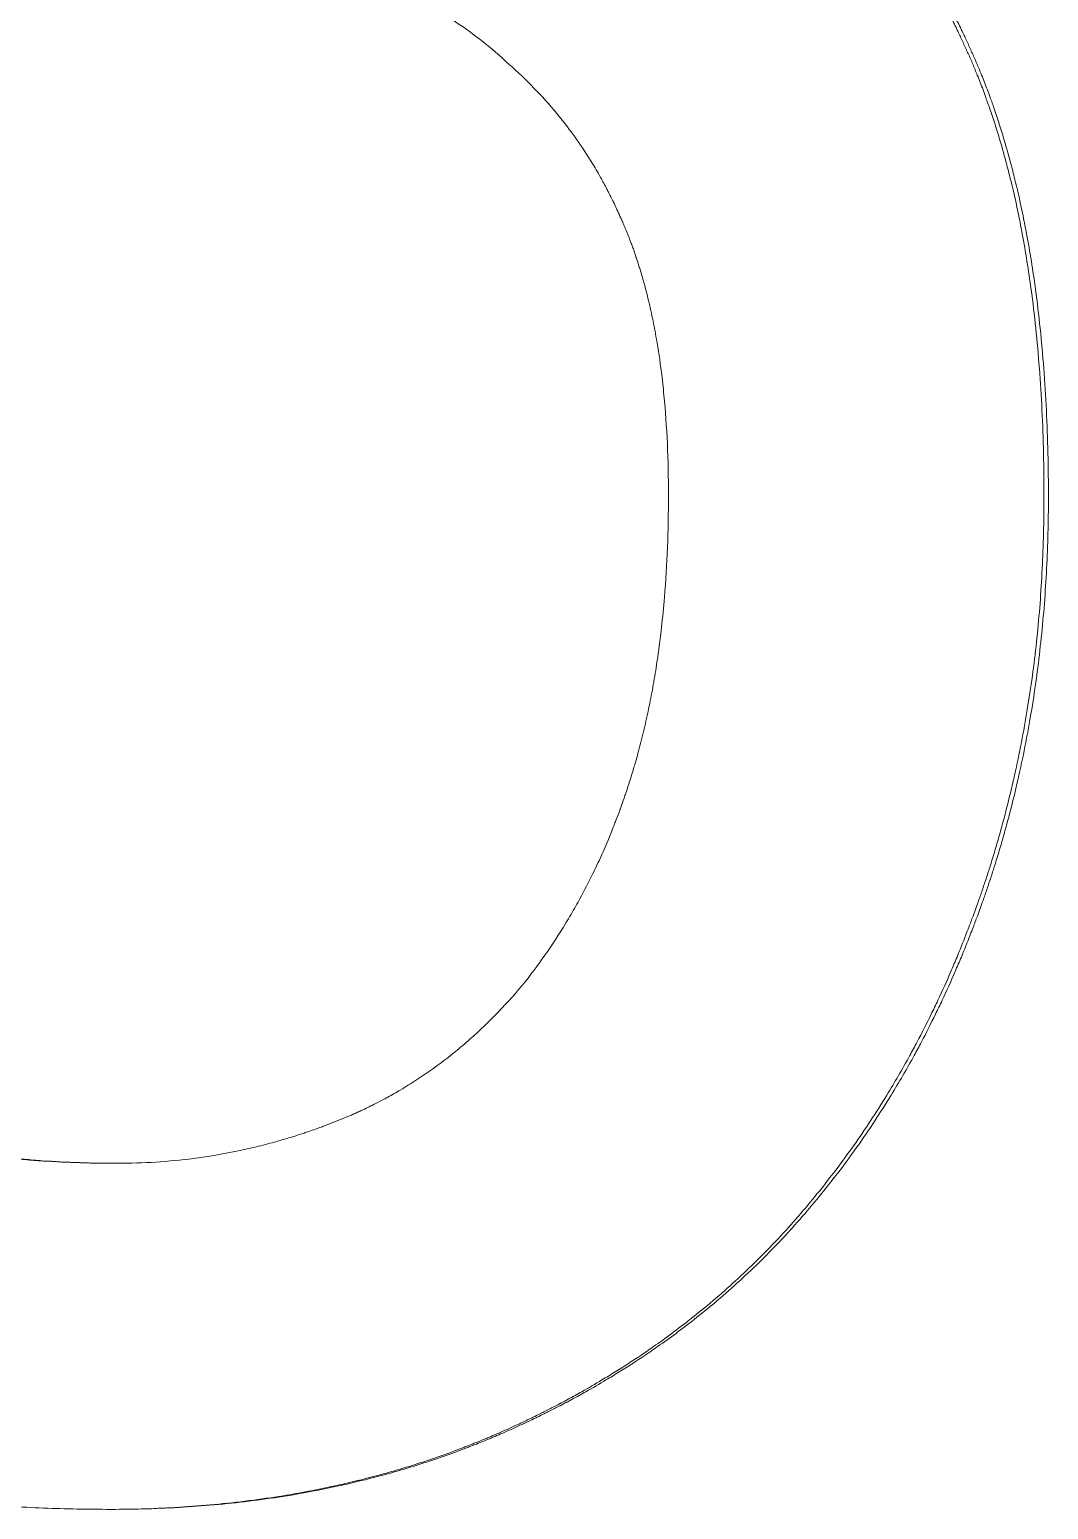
# Model space of a CAD drawing. Header units: millimetres. Extents: x 0 to 8410, y 0 to 5940.
# Drawn here: x 483.557 to 484.41, y 4859.147 to 4860.386 of the extents above; entities that cross this region are included whole.
import ezdxf

# ---------------------------------------------------------------- set-up
doc = ezdxf.new("R2010")
doc.units = ezdxf.units.MM
doc.header["$LTSCALE"] = 10
doc.layers.add('가시적인 것(ISO)', color=3, linetype='Continuous', lineweight=5, true_color=0x00ff00)

msp = doc.modelspace()

# ---------------------------------------------------------------- linework, layer by layer
at = {"layer": '가시적인 것(ISO)'}
msp.add_line((483.6272, 4859.4369), (483.6303, 4859.4369), dxfattribs=at)
for points, knots in [([(484.1658, 4860.5977), (484.1787, 4860.5874), (484.191, 4860.5766), (484.2029, 4860.5653), (484.2118, 4860.5569), (484.2204, 4860.5482), (484.2287, 4860.5392), (484.2315, 4860.5362), (484.2342, 4860.5332), (484.2369, 4860.5302), (484.2424, 4860.5241), (484.2477, 4860.5179), (484.2529, 4860.5116), (484.2555, 4860.5085), (484.258, 4860.5053), (484.2606, 4860.5021), (484.2656, 4860.4957), (484.2706, 4860.4891), (484.2754, 4860.4825), (484.2778, 4860.4792), (484.2802, 4860.4758), (484.2825, 4860.4725), (484.2872, 4860.4657), (484.2918, 4860.4588), (484.2962, 4860.4519), (484.2984, 4860.4484), (484.3006, 4860.4448), (484.3028, 4860.4413), (484.306, 4860.436), (484.3092, 4860.4306), (484.3123, 4860.4252), (484.3133, 4860.4233), (484.3144, 4860.4215), (484.3154, 4860.4197), (484.3174, 4860.416), (484.3194, 4860.4123), (484.3214, 4860.4086), (484.3224, 4860.4068), (484.3234, 4860.4049), (484.3243, 4860.403), (484.3258, 4860.4002), (484.3272, 4860.3974), (484.3287, 4860.3946), (484.3291, 4860.3936), (484.3296, 4860.3927), (484.3301, 4860.3917), (484.331, 4860.3898), (484.3319, 4860.3879), (484.3329, 4860.386), (484.3333, 4860.3851), (484.3338, 4860.3841), (484.3343, 4860.3831), (484.3349, 4860.3817), (484.3356, 4860.3803), (484.3363, 4860.3788), (484.337, 4860.3774), (484.3377, 4860.3759), (484.3383, 4860.3744), (484.339, 4860.373), (484.3397, 4860.3715), (484.3403, 4860.3701), (484.341, 4860.3686), (484.3417, 4860.3671), (484.3423, 4860.3657), (484.343, 4860.3642), (484.3436, 4860.3627), (484.3443, 4860.3612), (484.3449, 4860.3598), (484.3456, 4860.3583), (484.3462, 4860.3568), (484.3468, 4860.3553), (484.3475, 4860.3538), (484.3481, 4860.3523), (484.3487, 4860.3507), (484.3493, 4860.3492), (484.3499, 4860.3477), (484.3508, 4860.3457), (484.3516, 4860.3436), (484.3524, 4860.3416), (484.3528, 4860.3406), (484.3532, 4860.3395), (484.3536, 4860.3385), (484.3544, 4860.3364), (484.3551, 4860.3343), (484.3559, 4860.3322), (484.3563, 4860.3312), (484.3567, 4860.3301), (484.3571, 4860.3291), (484.3582, 4860.3259), (484.3593, 4860.3228), (484.3605, 4860.3195), (484.3612, 4860.3174), (484.3619, 4860.3152), (484.3626, 4860.3131), (484.3641, 4860.3087), (484.3655, 4860.3044), (484.3669, 4860.2999), (484.3675, 4860.2977), (484.3682, 4860.2955), (484.3689, 4860.2932), (484.3709, 4860.2865), (484.3728, 4860.2797), (484.3746, 4860.2727), (484.3759, 4860.2681), (484.377, 4860.2634), (484.3782, 4860.2587), (484.3805, 4860.2493), (484.3827, 4860.2396), (484.3847, 4860.2298), (484.3857, 4860.2248), (484.3867, 4860.2199), (484.3876, 4860.2148), (484.3904, 4860.1998), (484.3929, 4860.1843), (484.395, 4860.1683), (484.3965, 4860.1577), (484.3978, 4860.1468), (484.3989, 4860.1358), (484.4012, 4860.1137), (484.403, 4860.0909), (484.4041, 4860.0673), (484.4053, 4860.0436), (484.4058, 4860.0192), (484.4058, 4859.994)], [0, 0, 0, 0, 0.166667, 0.166667, 0.166667, 0.291667, 0.291667, 0.291667, 0.333333, 0.333333, 0.333333, 0.416667, 0.416667, 0.416667, 0.458333, 0.458333, 0.458333, 0.541667, 0.541667, 0.541667, 0.583333, 0.583333, 0.583333, 0.666667, 0.666667, 0.666667, 0.708333, 0.708333, 0.708333, 0.770833, 0.770833, 0.770833, 0.791667, 0.791667, 0.791667, 0.833333, 0.833333, 0.833333, 0.854167, 0.854167, 0.854167, 0.885417, 0.885417, 0.885417, 0.895833, 0.895833, 0.895833, 0.916667, 0.916667, 0.916667, 0.927083, 0.927083, 0.927083, 0.942708, 0.942708, 0.942708, 0.958333, 0.958333, 0.958333, 0.973958, 0.973958, 0.973958, 0.989583, 0.989583, 0.989583, 1.005208, 1.005208, 1.005208, 1.020833, 1.020833, 1.020833, 1.036458, 1.036458, 1.036458, 1.052083, 1.052083, 1.052083, 1.072917, 1.072917, 1.072917, 1.083333, 1.083333, 1.083333, 1.104167, 1.104167, 1.104167, 1.114583, 1.114583, 1.114583, 1.145833, 1.145833, 1.145833, 1.166667, 1.166667, 1.166667, 1.208333, 1.208333, 1.208333, 1.229167, 1.229167, 1.229167, 1.291667, 1.291667, 1.291667, 1.333333, 1.333333, 1.333333, 1.416667, 1.416667, 1.416667, 1.458333, 1.458333, 1.458333, 1.583333, 1.583333, 1.583333, 1.666667, 1.666667, 1.666667, 1.833333, 1.833333, 1.833333, 2, 2, 2, 2]), ([(484.1693, 4860.5977), (484.1822, 4860.5874), (484.1945, 4860.5766), (484.2064, 4860.5653), (484.2153, 4860.5569), (484.2239, 4860.5482), (484.2323, 4860.5392), (484.235, 4860.5362), (484.2378, 4860.5332), (484.2405, 4860.5302), (484.2459, 4860.5241), (484.2512, 4860.5179), (484.2564, 4860.5116), (484.259, 4860.5085), (484.2616, 4860.5053), (484.2641, 4860.5021), (484.2692, 4860.4957), (484.2741, 4860.4891), (484.2789, 4860.4825), (484.2814, 4860.4792), (484.2837, 4860.4758), (484.2861, 4860.4725), (484.2908, 4860.4657), (484.2953, 4860.4588), (484.2998, 4860.4519), (484.302, 4860.4484), (484.3042, 4860.4448), (484.3064, 4860.4413), (484.3096, 4860.436), (484.3128, 4860.4306), (484.3159, 4860.4252), (484.3169, 4860.4233), (484.318, 4860.4215), (484.319, 4860.4197), (484.321, 4860.416), (484.323, 4860.4123), (484.325, 4860.4086), (484.326, 4860.4068), (484.327, 4860.4049), (484.3279, 4860.403), (484.3294, 4860.4002), (484.3308, 4860.3974), (484.3323, 4860.3946), (484.3327, 4860.3936), (484.3332, 4860.3927), (484.3337, 4860.3917), (484.3346, 4860.3898), (484.3356, 4860.3879), (484.3365, 4860.386), (484.337, 4860.3851), (484.3374, 4860.3841), (484.3379, 4860.3831), (484.3386, 4860.3817), (484.3392, 4860.3803), (484.3399, 4860.3788), (484.3406, 4860.3774), (484.3413, 4860.3759), (484.342, 4860.3744), (484.3426, 4860.373), (484.3433, 4860.3715), (484.344, 4860.3701), (484.3446, 4860.3686), (484.3453, 4860.3671), (484.3459, 4860.3657), (484.3466, 4860.3642), (484.3472, 4860.3627), (484.3479, 4860.3612), (484.3485, 4860.3598), (484.3492, 4860.3583), (484.3498, 4860.3568), (484.3504, 4860.3553), (484.3511, 4860.3538), (484.3517, 4860.3523), (484.3523, 4860.3507), (484.3529, 4860.3492), (484.3536, 4860.3477), (484.3544, 4860.3457), (484.3552, 4860.3436), (484.356, 4860.3416), (484.3564, 4860.3406), (484.3568, 4860.3395), (484.3572, 4860.3385), (484.358, 4860.3364), (484.3588, 4860.3343), (484.3595, 4860.3322), (484.3599, 4860.3312), (484.3603, 4860.3301), (484.3607, 4860.3291), (484.3619, 4860.3259), (484.363, 4860.3228), (484.3641, 4860.3195), (484.3648, 4860.3174), (484.3656, 4860.3152), (484.3663, 4860.3131), (484.3677, 4860.3087), (484.3691, 4860.3044), (484.3705, 4860.2999), (484.3712, 4860.2977), (484.3719, 4860.2955), (484.3725, 4860.2932), (484.3745, 4860.2865), (484.3764, 4860.2797), (484.3783, 4860.2727), (484.3795, 4860.2681), (484.3807, 4860.2634), (484.3818, 4860.2587), (484.3841, 4860.2493), (484.3863, 4860.2396), (484.3883, 4860.2298), (484.3893, 4860.2248), (484.3903, 4860.2199), (484.3912, 4860.2148), (484.3941, 4860.1998), (484.3965, 4860.1843), (484.3987, 4860.1683), (484.4001, 4860.1577), (484.4014, 4860.1468), (484.4026, 4860.1358), (484.4049, 4860.1137), (484.4066, 4860.0909), (484.4078, 4860.0673), (484.4089, 4860.0436), (484.4095, 4860.0192), (484.4095, 4859.994)], [0, 0, 0, 0, 0.166667, 0.166667, 0.166667, 0.291667, 0.291667, 0.291667, 0.333333, 0.333333, 0.333333, 0.416667, 0.416667, 0.416667, 0.458333, 0.458333, 0.458333, 0.541667, 0.541667, 0.541667, 0.583333, 0.583333, 0.583333, 0.666667, 0.666667, 0.666667, 0.708333, 0.708333, 0.708333, 0.770833, 0.770833, 0.770833, 0.791667, 0.791667, 0.791667, 0.833333, 0.833333, 0.833333, 0.854167, 0.854167, 0.854167, 0.885417, 0.885417, 0.885417, 0.895833, 0.895833, 0.895833, 0.916667, 0.916667, 0.916667, 0.927083, 0.927083, 0.927083, 0.942708, 0.942708, 0.942708, 0.958333, 0.958333, 0.958333, 0.973958, 0.973958, 0.973958, 0.989583, 0.989583, 0.989583, 1.005208, 1.005208, 1.005208, 1.020833, 1.020833, 1.020833, 1.036458, 1.036458, 1.036458, 1.052083, 1.052083, 1.052083, 1.072917, 1.072917, 1.072917, 1.083333, 1.083333, 1.083333, 1.104167, 1.104167, 1.104167, 1.114583, 1.114583, 1.114583, 1.145833, 1.145833, 1.145833, 1.166667, 1.166667, 1.166667, 1.208333, 1.208333, 1.208333, 1.229167, 1.229167, 1.229167, 1.291667, 1.291667, 1.291667, 1.333333, 1.333333, 1.333333, 1.416667, 1.416667, 1.416667, 1.458333, 1.458333, 1.458333, 1.583333, 1.583333, 1.583333, 1.666667, 1.666667, 1.666667, 1.833333, 1.833333, 1.833333, 2, 2, 2, 2]), ([(483.958, 4860.3566), (483.9506, 4860.3636), (483.9429, 4860.3703), (483.9349, 4860.3766), (483.9268, 4860.3829), (483.9185, 4860.3888), (483.9099, 4860.3945), (483.9056, 4860.3973), (483.9012, 4860.4), (483.8967, 4860.4026), (483.89, 4860.4066), (483.8831, 4860.4104), (483.8761, 4860.414), (483.8737, 4860.4152), (483.8714, 4860.4163), (483.869, 4860.4175), (483.8642, 4860.4198), (483.8593, 4860.422), (483.8544, 4860.4242), (483.852, 4860.4252), (483.8495, 4860.4263), (483.847, 4860.4273), (483.8432, 4860.4289), (483.8394, 4860.4303), (483.8356, 4860.4318), (483.8343, 4860.4323), (483.833, 4860.4327), (483.8317, 4860.4332), (483.8292, 4860.4342), (483.8266, 4860.4351), (483.824, 4860.436), (483.8226, 4860.4364), (483.8213, 4860.4369), (483.82, 4860.4373), (483.818, 4860.438), (483.8161, 4860.4386), (483.8141, 4860.4393), (483.8134, 4860.4395), (483.8127, 4860.4397), (483.8121, 4860.4399), (483.8107, 4860.4403), (483.8094, 4860.4407), (483.808, 4860.4411), (483.8074, 4860.4413), (483.8067, 4860.4415), (483.806, 4860.4417), (483.8047, 4860.4421), (483.8033, 4860.4425), (483.8019, 4860.4429), (483.8013, 4860.4431), (483.8006, 4860.4433), (483.7999, 4860.4435), (483.7989, 4860.4438), (483.7978, 4860.4441), (483.7968, 4860.4444), (483.7958, 4860.4447), (483.7948, 4860.4449), (483.7937, 4860.4452), (483.7927, 4860.4455), (483.7916, 4860.4458), (483.7906, 4860.446), (483.7896, 4860.4463), (483.7885, 4860.4466), (483.7875, 4860.4469), (483.7861, 4860.4472), (483.7847, 4860.4476), (483.7833, 4860.4479), (483.7826, 4860.4481), (483.7819, 4860.4483), (483.7812, 4860.4484), (483.7798, 4860.4488), (483.7784, 4860.4491), (483.777, 4860.4495), (483.7763, 4860.4496), (483.7756, 4860.4498), (483.7749, 4860.45), (483.7735, 4860.4503), (483.7721, 4860.4506), (483.7707, 4860.451), (483.7699, 4860.4511), (483.7692, 4860.4513), (483.7685, 4860.4515), (483.7664, 4860.452), (483.7643, 4860.4524), (483.7621, 4860.4529), (483.7607, 4860.4532), (483.7593, 4860.4535), (483.7578, 4860.4538), (483.755, 4860.4544), (483.7521, 4860.455), (483.7492, 4860.4556), (483.7477, 4860.4559), (483.7463, 4860.4562), (483.7448, 4860.4565), (483.7405, 4860.4573), (483.7361, 4860.4581), (483.7317, 4860.4589), (483.7287, 4860.4594), (483.7258, 4860.4599), (483.7228, 4860.4604), (483.7169, 4860.4614), (483.7109, 4860.4623), (483.7048, 4860.4632), (483.7018, 4860.4636), (483.6988, 4860.464), (483.6957, 4860.4644), (483.6866, 4860.4656), (483.6774, 4860.4666), (483.668, 4860.4675), (483.6618, 4860.4682), (483.6555, 4860.4687), (483.6491, 4860.4692), (483.6365, 4860.4702), (483.6236, 4860.4709), (483.6105, 4860.4714), (483.5974, 4860.4719), (483.5841, 4860.4721), (483.5706, 4860.4721)], [0, 0, 0, 0, 0.166667, 0.166667, 0.166667, 0.333333, 0.333333, 0.333333, 0.416667, 0.416667, 0.416667, 0.541667, 0.541667, 0.541667, 0.583333, 0.583333, 0.583333, 0.666667, 0.666667, 0.666667, 0.708333, 0.708333, 0.708333, 0.770833, 0.770833, 0.770833, 0.791667, 0.791667, 0.791667, 0.833333, 0.833333, 0.833333, 0.854167, 0.854167, 0.854167, 0.885417, 0.885417, 0.885417, 0.895833, 0.895833, 0.895833, 0.916667, 0.916667, 0.916667, 0.927083, 0.927083, 0.927083, 0.947917, 0.947917, 0.947917, 0.958333, 0.958333, 0.958333, 0.973958, 0.973958, 0.973958, 0.989583, 0.989583, 0.989583, 1.005208, 1.005208, 1.005208, 1.020833, 1.020833, 1.020833, 1.041667, 1.041667, 1.041667, 1.052083, 1.052083, 1.052083, 1.072917, 1.072917, 1.072917, 1.083333, 1.083333, 1.083333, 1.104167, 1.104167, 1.104167, 1.114583, 1.114583, 1.114583, 1.145833, 1.145833, 1.145833, 1.166667, 1.166667, 1.166667, 1.208333, 1.208333, 1.208333, 1.229167, 1.229167, 1.229167, 1.291667, 1.291667, 1.291667, 1.333333, 1.333333, 1.333333, 1.416667, 1.416667, 1.416667, 1.458333, 1.458333, 1.458333, 1.583333, 1.583333, 1.583333, 1.666667, 1.666667, 1.666667, 1.833333, 1.833333, 1.833333, 2, 2, 2, 2]), ([(484.0914, 4859.996), (484.0914, 4860.0109), (484.0911, 4860.0253), (484.0905, 4860.0392), (484.0898, 4860.0532), (484.0889, 4860.0667), (484.0876, 4860.0798), (484.087, 4860.0863), (484.0863, 4860.0927), (484.0855, 4860.099), (484.0843, 4860.1085), (484.0829, 4860.1177), (484.0814, 4860.1266), (484.0808, 4860.1296), (484.0803, 4860.1325), (484.0798, 4860.1355), (484.0786, 4860.1413), (484.0775, 4860.1471), (484.0762, 4860.1527), (484.0756, 4860.1555), (484.0749, 4860.1583), (484.0742, 4860.161), (484.0732, 4860.1652), (484.0722, 4860.1693), (484.0711, 4860.1733), (484.0707, 4860.1746), (484.0703, 4860.1759), (484.0699, 4860.1773), (484.0692, 4860.1799), (484.0684, 4860.1825), (484.0676, 4860.1851), (484.0672, 4860.1864), (484.0668, 4860.1877), (484.0664, 4860.189), (484.0658, 4860.1909), (484.0652, 4860.1928), (484.0646, 4860.1947), (484.0643, 4860.1953), (484.0641, 4860.1959), (484.0639, 4860.1966), (484.0635, 4860.1978), (484.0631, 4860.1991), (484.0626, 4860.2003), (484.0624, 4860.2009), (484.0622, 4860.2015), (484.062, 4860.2022), (484.0615, 4860.2034), (484.0611, 4860.2046), (484.0606, 4860.2058), (484.0604, 4860.2064), (484.0602, 4860.207), (484.06, 4860.2076), (484.0596, 4860.2086), (484.0593, 4860.2095), (484.0589, 4860.2104), (484.0586, 4860.2113), (484.0582, 4860.2122), (484.0579, 4860.213), (484.0575, 4860.2139), (484.0572, 4860.2148), (484.0568, 4860.2157), (484.0564, 4860.2166), (484.0561, 4860.2175), (484.0557, 4860.2184), (484.0554, 4860.2192), (484.055, 4860.2201), (484.0546, 4860.221), (484.0543, 4860.2219), (484.0539, 4860.2227), (484.0535, 4860.2236), (484.053, 4860.2248), (484.0525, 4860.2259), (484.052, 4860.2271), (484.0517, 4860.2277), (484.0515, 4860.2282), (484.0512, 4860.2288), (484.0507, 4860.23), (484.0502, 4860.2311), (484.0497, 4860.2322), (484.0494, 4860.2328), (484.0492, 4860.2334), (484.0489, 4860.2339), (484.0481, 4860.2357), (484.0473, 4860.2373), (484.0465, 4860.239), (484.046, 4860.2402), (484.0454, 4860.2413), (484.0449, 4860.2424), (484.0438, 4860.2446), (484.0427, 4860.2468), (484.0416, 4860.249), (484.041, 4860.2501), (484.0404, 4860.2512), (484.0399, 4860.2523), (484.0381, 4860.2556), (484.0364, 4860.2588), (484.0346, 4860.262), (484.0334, 4860.2642), (484.0322, 4860.2663), (484.0309, 4860.2684), (484.0285, 4860.2726), (484.0259, 4860.2767), (484.0233, 4860.2808), (484.022, 4860.2828), (484.0207, 4860.2849), (484.0193, 4860.2869), (484.0153, 4860.2929), (484.0111, 4860.2987), (484.0068, 4860.3044), (484.0039, 4860.3082), (484.0009, 4860.312), (483.9979, 4860.3157), (483.9918, 4860.323), (483.9855, 4860.3301), (483.9788, 4860.3369), (483.9722, 4860.3438), (483.9653, 4860.3503), (483.958, 4860.3566)], [0, 0, 0, 0, 0.166667, 0.166667, 0.166667, 0.333333, 0.333333, 0.333333, 0.416667, 0.416667, 0.416667, 0.541667, 0.541667, 0.541667, 0.583333, 0.583333, 0.583333, 0.666667, 0.666667, 0.666667, 0.708333, 0.708333, 0.708333, 0.770833, 0.770833, 0.770833, 0.791667, 0.791667, 0.791667, 0.833333, 0.833333, 0.833333, 0.854167, 0.854167, 0.854167, 0.885417, 0.885417, 0.885417, 0.895833, 0.895833, 0.895833, 0.916667, 0.916667, 0.916667, 0.927083, 0.927083, 0.927083, 0.947917, 0.947917, 0.947917, 0.958333, 0.958333, 0.958333, 0.973958, 0.973958, 0.973958, 0.989583, 0.989583, 0.989583, 1.005208, 1.005208, 1.005208, 1.020833, 1.020833, 1.020833, 1.036458, 1.036458, 1.036458, 1.052083, 1.052083, 1.052083, 1.072917, 1.072917, 1.072917, 1.083333, 1.083333, 1.083333, 1.104167, 1.104167, 1.104167, 1.114583, 1.114583, 1.114583, 1.145833, 1.145833, 1.145833, 1.166667, 1.166667, 1.166667, 1.208333, 1.208333, 1.208333, 1.229167, 1.229167, 1.229167, 1.291667, 1.291667, 1.291667, 1.333333, 1.333333, 1.333333, 1.416667, 1.416667, 1.416667, 1.458333, 1.458333, 1.458333, 1.583333, 1.583333, 1.583333, 1.666667, 1.666667, 1.666667, 1.833333, 1.833333, 1.833333, 2, 2, 2, 2]), ([(483.9714, 4859.5888), (483.978, 4859.5971), (483.9843, 4859.6057), (483.9903, 4859.6145), (483.9964, 4859.6232), (484.0021, 4859.6323), (484.0076, 4859.6415), (484.0104, 4859.6461), (484.0131, 4859.6508), (484.0157, 4859.6555), (484.0196, 4859.6626), (484.0234, 4859.6698), (484.027, 4859.6771), (484.0282, 4859.6796), (484.0294, 4859.6821), (484.0306, 4859.6845), (484.033, 4859.6895), (484.0353, 4859.6945), (484.0375, 4859.6996), (484.0386, 4859.7021), (484.0397, 4859.7046), (484.0408, 4859.7072), (484.0424, 4859.711), (484.044, 4859.7149), (484.0455, 4859.7188), (484.046, 4859.7201), (484.0465, 4859.7214), (484.047, 4859.7227), (484.048, 4859.7253), (484.049, 4859.728), (484.05, 4859.7306), (484.0505, 4859.7319), (484.051, 4859.7333), (484.0515, 4859.7346), (484.0524, 4859.7373), (484.0534, 4859.7399), (484.0543, 4859.7426), (484.0548, 4859.744), (484.0552, 4859.7453), (484.0557, 4859.7467), (484.0564, 4859.7487), (484.0571, 4859.7507), (484.0577, 4859.7528), (484.0579, 4859.7534), (484.0582, 4859.7541), (484.0584, 4859.7548), (484.0587, 4859.7558), (484.059, 4859.7569), (484.0594, 4859.7579), (484.0597, 4859.7589), (484.06, 4859.7599), (484.0603, 4859.761), (484.0606, 4859.762), (484.061, 4859.763), (484.0613, 4859.7641), (484.0616, 4859.7651), (484.0619, 4859.7661), (484.0622, 4859.7672), (484.0626, 4859.7686), (484.063, 4859.77), (484.0635, 4859.7714), (484.0637, 4859.7721), (484.0639, 4859.7728), (484.0641, 4859.7735), (484.0647, 4859.7756), (484.0652, 4859.7777), (484.0658, 4859.7798), (484.0662, 4859.7812), (484.0666, 4859.7827), (484.067, 4859.7841), (484.0677, 4859.7869), (484.0685, 4859.7898), (484.0692, 4859.7927), (484.0696, 4859.7942), (484.0699, 4859.7956), (484.0703, 4859.7971), (484.071, 4859.8), (484.0717, 4859.8029), (484.0723, 4859.8059), (484.0727, 4859.8074), (484.073, 4859.8089), (484.0733, 4859.8103), (484.0743, 4859.8148), (484.0752, 4859.8193), (484.0761, 4859.8239), (484.0767, 4859.8269), (484.0773, 4859.83), (484.0779, 4859.833), (484.079, 4859.8392), (484.0801, 4859.8454), (484.0811, 4859.8517), (484.0815, 4859.8549), (484.082, 4859.8581), (484.0825, 4859.8613), (484.0848, 4859.8772), (484.0866, 4859.8937), (484.088, 4859.9107), (484.0903, 4859.9379), (484.0914, 4859.9663), (484.0914, 4859.996)], [0, 0, 0, 0, 0.166667, 0.166667, 0.166667, 0.333333, 0.333333, 0.333333, 0.416667, 0.416667, 0.416667, 0.541667, 0.541667, 0.541667, 0.583333, 0.583333, 0.583333, 0.666667, 0.666667, 0.666667, 0.708333, 0.708333, 0.708333, 0.770833, 0.770833, 0.770833, 0.791667, 0.791667, 0.791667, 0.833333, 0.833333, 0.833333, 0.854167, 0.854167, 0.854167, 0.895833, 0.895833, 0.895833, 0.916667, 0.916667, 0.916667, 0.947917, 0.947917, 0.947917, 0.958333, 0.958333, 0.958333, 0.973958, 0.973958, 0.973958, 0.989583, 0.989583, 0.989583, 1.005208, 1.005208, 1.005208, 1.020833, 1.020833, 1.020833, 1.041667, 1.041667, 1.041667, 1.052083, 1.052083, 1.052083, 1.083333, 1.083333, 1.083333, 1.104167, 1.104167, 1.104167, 1.145833, 1.145833, 1.145833, 1.166667, 1.166667, 1.166667, 1.208333, 1.208333, 1.208333, 1.229167, 1.229167, 1.229167, 1.291667, 1.291667, 1.291667, 1.333333, 1.333333, 1.333333, 1.416667, 1.416667, 1.416667, 1.458333, 1.458333, 1.458333, 1.666667, 1.666667, 1.666667, 2, 2, 2, 2]), ([(484.4058, 4859.994), (484.4058, 4859.974), (484.4053, 4859.9542), (484.4043, 4859.9346), (484.4033, 4859.9151), (484.4019, 4859.8958), (484.3999, 4859.8767), (484.3989, 4859.8672), (484.3978, 4859.8577), (484.3965, 4859.8483), (484.3946, 4859.8342), (484.3925, 4859.8202), (484.3901, 4859.8064), (484.3893, 4859.8018), (484.3884, 4859.7972), (484.3876, 4859.7926), (484.3858, 4859.7834), (484.384, 4859.7743), (484.382, 4859.7653), (484.381, 4859.7608), (484.3799, 4859.7563), (484.3789, 4859.7518), (484.3773, 4859.745), (484.3756, 4859.7383), (484.3739, 4859.7317), (484.3733, 4859.7294), (484.3728, 4859.7272), (484.3722, 4859.725), (484.371, 4859.7206), (484.3698, 4859.7162), (484.3685, 4859.7118), (484.3679, 4859.7096), (484.3673, 4859.7074), (484.3666, 4859.7052), (484.3654, 4859.7008), (484.3641, 4859.6964), (484.3627, 4859.6921), (484.3621, 4859.6899), (484.3614, 4859.6877), (484.3607, 4859.6856), (484.3597, 4859.6823), (484.3586, 4859.6791), (484.3576, 4859.6758), (484.3572, 4859.6747), (484.3569, 4859.6737), (484.3565, 4859.6726), (484.356, 4859.671), (484.3554, 4859.6694), (484.3549, 4859.6678), (484.3543, 4859.6661), (484.3538, 4859.6645), (484.3532, 4859.6629), (484.3527, 4859.6613), (484.3521, 4859.6597), (484.3515, 4859.6581), (484.351, 4859.6565), (484.3504, 4859.6549), (484.3499, 4859.6533), (484.3491, 4859.6512), (484.3483, 4859.6491), (484.3476, 4859.647), (484.3472, 4859.6459), (484.3468, 4859.6448), (484.3464, 4859.6438), (484.3452, 4859.6406), (484.344, 4859.6375), (484.3428, 4859.6343), (484.342, 4859.6322), (484.3412, 4859.6302), (484.3404, 4859.6281), (484.338, 4859.6218), (484.3355, 4859.6157), (484.333, 4859.6095), (484.3313, 4859.6054), (484.3295, 4859.6014), (484.3278, 4859.5973), (484.3243, 4859.5892), (484.3207, 4859.5812), (484.317, 4859.5733), (484.3151, 4859.5694), (484.3132, 4859.5655), (484.3113, 4859.5616), (484.3075, 4859.5538), (484.3036, 4859.5461), (484.2996, 4859.5384), (484.2976, 4859.5346), (484.2955, 4859.5308), (484.2935, 4859.5271), (484.2873, 4859.5158), (484.2809, 4859.5047), (484.2742, 4859.4939), (484.2698, 4859.4866), (484.2652, 4859.4795), (484.2606, 4859.4724), (484.2513, 4859.4583), (484.2416, 4859.4446), (484.2315, 4859.4312), (484.2214, 4859.4179), (484.2109, 4859.4049), (484.1999, 4859.3923)], [0, 0, 0, 0, 0.166667, 0.166667, 0.166667, 0.333333, 0.333333, 0.333333, 0.416667, 0.416667, 0.416667, 0.541667, 0.541667, 0.541667, 0.583333, 0.583333, 0.583333, 0.666667, 0.666667, 0.666667, 0.708333, 0.708333, 0.708333, 0.770833, 0.770833, 0.770833, 0.791667, 0.791667, 0.791667, 0.833333, 0.833333, 0.833333, 0.854167, 0.854167, 0.854167, 0.895833, 0.895833, 0.895833, 0.916667, 0.916667, 0.916667, 0.947917, 0.947917, 0.947917, 0.958333, 0.958333, 0.958333, 0.973958, 0.973958, 0.973958, 0.989583, 0.989583, 0.989583, 1.005208, 1.005208, 1.005208, 1.020833, 1.020833, 1.020833, 1.041667, 1.041667, 1.041667, 1.052083, 1.052083, 1.052083, 1.083333, 1.083333, 1.083333, 1.104167, 1.104167, 1.104167, 1.166667, 1.166667, 1.166667, 1.208333, 1.208333, 1.208333, 1.291667, 1.291667, 1.291667, 1.333333, 1.333333, 1.333333, 1.416667, 1.416667, 1.416667, 1.458333, 1.458333, 1.458333, 1.583333, 1.583333, 1.583333, 1.666667, 1.666667, 1.666667, 1.833333, 1.833333, 1.833333, 2, 2, 2, 2]), ([(484.4095, 4859.994), (484.4095, 4859.974), (484.409, 4859.9542), (484.408, 4859.9346), (484.407, 4859.9151), (484.4055, 4859.8958), (484.4035, 4859.8767), (484.4025, 4859.8672), (484.4014, 4859.8577), (484.4002, 4859.8483), (484.3983, 4859.8342), (484.3962, 4859.8202), (484.3937, 4859.8064), (484.3929, 4859.8018), (484.3921, 4859.7972), (484.3912, 4859.7926), (484.3895, 4859.7834), (484.3876, 4859.7743), (484.3856, 4859.7653), (484.3846, 4859.7608), (484.3836, 4859.7563), (484.3825, 4859.7518), (484.381, 4859.745), (484.3793, 4859.7383), (484.3776, 4859.7317), (484.377, 4859.7294), (484.3764, 4859.7272), (484.3758, 4859.725), (484.3746, 4859.7206), (484.3734, 4859.7162), (484.3722, 4859.7118), (484.3716, 4859.7096), (484.3709, 4859.7074), (484.3703, 4859.7052), (484.369, 4859.7008), (484.3677, 4859.6964), (484.3664, 4859.6921), (484.3657, 4859.6899), (484.365, 4859.6877), (484.3643, 4859.6856), (484.3633, 4859.6823), (484.3623, 4859.6791), (484.3612, 4859.6758), (484.3608, 4859.6747), (484.3605, 4859.6737), (484.3601, 4859.6726), (484.3596, 4859.671), (484.3591, 4859.6694), (484.3585, 4859.6678), (484.358, 4859.6661), (484.3574, 4859.6645), (484.3569, 4859.6629), (484.3563, 4859.6613), (484.3557, 4859.6597), (484.3552, 4859.6581), (484.3546, 4859.6565), (484.354, 4859.6549), (484.3535, 4859.6533), (484.3527, 4859.6512), (484.352, 4859.6491), (484.3512, 4859.647), (484.3508, 4859.6459), (484.3504, 4859.6448), (484.35, 4859.6438), (484.3488, 4859.6406), (484.3477, 4859.6375), (484.3465, 4859.6343), (484.3457, 4859.6322), (484.3449, 4859.6302), (484.344, 4859.6281), (484.3416, 4859.6218), (484.3391, 4859.6157), (484.3366, 4859.6095), (484.3349, 4859.6054), (484.3331, 4859.6014), (484.3314, 4859.5973), (484.3279, 4859.5892), (484.3243, 4859.5812), (484.3206, 4859.5733), (484.3187, 4859.5694), (484.3168, 4859.5655), (484.3149, 4859.5616), (484.3111, 4859.5538), (484.3072, 4859.5461), (484.3032, 4859.5384), (484.3012, 4859.5346), (484.2991, 4859.5308), (484.2971, 4859.5271), (484.2909, 4859.5158), (484.2844, 4859.5047), (484.2778, 4859.4939), (484.2733, 4859.4866), (484.2688, 4859.4795), (484.2642, 4859.4724), (484.2549, 4859.4583), (484.2452, 4859.4446), (484.2351, 4859.4312), (484.2249, 4859.4179), (484.2144, 4859.4049), (484.2034, 4859.3923)], [0, 0, 0, 0, 0.166667, 0.166667, 0.166667, 0.333333, 0.333333, 0.333333, 0.416667, 0.416667, 0.416667, 0.541667, 0.541667, 0.541667, 0.583333, 0.583333, 0.583333, 0.666667, 0.666667, 0.666667, 0.708333, 0.708333, 0.708333, 0.770833, 0.770833, 0.770833, 0.791667, 0.791667, 0.791667, 0.833333, 0.833333, 0.833333, 0.854167, 0.854167, 0.854167, 0.895833, 0.895833, 0.895833, 0.916667, 0.916667, 0.916667, 0.947917, 0.947917, 0.947917, 0.958333, 0.958333, 0.958333, 0.973958, 0.973958, 0.973958, 0.989583, 0.989583, 0.989583, 1.005208, 1.005208, 1.005208, 1.020833, 1.020833, 1.020833, 1.041667, 1.041667, 1.041667, 1.052083, 1.052083, 1.052083, 1.083333, 1.083333, 1.083333, 1.104167, 1.104167, 1.104167, 1.166667, 1.166667, 1.166667, 1.208333, 1.208333, 1.208333, 1.291667, 1.291667, 1.291667, 1.333333, 1.333333, 1.333333, 1.416667, 1.416667, 1.416667, 1.458333, 1.458333, 1.458333, 1.583333, 1.583333, 1.583333, 1.666667, 1.666667, 1.666667, 1.833333, 1.833333, 1.833333, 2, 2, 2, 2]), ([(483.6303, 4859.4369), (483.641, 4859.4369), (483.6517, 4859.4372), (483.6622, 4859.4379), (483.6728, 4859.4386), (483.6833, 4859.4396), (483.6938, 4859.4409), (483.699, 4859.4416), (483.7042, 4859.4423), (483.7094, 4859.4432), (483.7172, 4859.4445), (483.725, 4859.4459), (483.7327, 4859.4476), (483.7353, 4859.4481), (483.7379, 4859.4487), (483.7405, 4859.4493), (483.7456, 4859.4505), (483.7507, 4859.4517), (483.7559, 4859.4531), (483.7584, 4859.4537), (483.761, 4859.4544), (483.7635, 4859.4552), (483.7673, 4859.4562), (483.7712, 4859.4574), (483.775, 4859.4585), (483.7762, 4859.4589), (483.7775, 4859.4593), (483.7788, 4859.4597), (483.7813, 4859.4605), (483.7838, 4859.4613), (483.7864, 4859.4622), (483.7876, 4859.4626), (483.7889, 4859.463), (483.7902, 4859.4635), (483.7921, 4859.4641), (483.794, 4859.4648), (483.7958, 4859.4655), (483.7965, 4859.4657), (483.7971, 4859.4659), (483.7977, 4859.4661), (483.799, 4859.4666), (483.8003, 4859.467), (483.8015, 4859.4675), (483.8021, 4859.4677), (483.8028, 4859.468), (483.8034, 4859.4682), (483.8043, 4859.4686), (483.8053, 4859.4689), (483.8062, 4859.4693), (483.8072, 4859.4696), (483.8081, 4859.47), (483.809, 4859.4704), (483.81, 4859.4707), (483.8109, 4859.4711), (483.8119, 4859.4715), (483.8128, 4859.4718), (483.8137, 4859.4722), (483.8147, 4859.4726), (483.8156, 4859.4729), (483.8166, 4859.4733), (483.8175, 4859.4737), (483.8184, 4859.4741), (483.8194, 4859.4745), (483.8203, 4859.4749), (483.8212, 4859.4753), (483.8222, 4859.4756), (483.8231, 4859.476), (483.824, 4859.4764), (483.8249, 4859.4768), (483.8259, 4859.4772), (483.8271, 4859.4778), (483.8283, 4859.4783), (483.8296, 4859.4789), (483.8302, 4859.4791), (483.8308, 4859.4794), (483.8314, 4859.4797), (483.8326, 4859.4803), (483.8338, 4859.4808), (483.835, 4859.4814), (483.8356, 4859.4817), (483.8363, 4859.482), (483.8369, 4859.4822), (483.8387, 4859.4831), (483.8405, 4859.484), (483.8423, 4859.4849), (483.8435, 4859.4855), (483.8447, 4859.4861), (483.8459, 4859.4867), (483.8482, 4859.4879), (483.8506, 4859.4891), (483.853, 4859.4904), (483.8541, 4859.491), (483.8553, 4859.4916), (483.8565, 4859.4923), (483.86, 4859.4942), (483.8635, 4859.4962), (483.8669, 4859.4982), (483.8692, 4859.4996), (483.8715, 4859.501), (483.8738, 4859.5024), (483.8783, 4859.5052), (483.8828, 4859.5081), (483.8872, 4859.5111), (483.8894, 4859.5126), (483.8916, 4859.5141), (483.8938, 4859.5157), (483.9003, 4859.5204), (483.9067, 4859.5252), (483.913, 4859.5304), (483.9172, 4859.5338), (483.9213, 4859.5373), (483.9254, 4859.5409), (483.9335, 4859.5481), (483.9414, 4859.5557), (483.9491, 4859.5637), (483.9568, 4859.5716), (483.9642, 4859.58), (483.9714, 4859.5888)], [0, 0, 0, 0, 0.166667, 0.166667, 0.166667, 0.333333, 0.333333, 0.333333, 0.416667, 0.416667, 0.416667, 0.541667, 0.541667, 0.541667, 0.583333, 0.583333, 0.583333, 0.666667, 0.666667, 0.666667, 0.708333, 0.708333, 0.708333, 0.770833, 0.770833, 0.770833, 0.791667, 0.791667, 0.791667, 0.833333, 0.833333, 0.833333, 0.854167, 0.854167, 0.854167, 0.885417, 0.885417, 0.885417, 0.895833, 0.895833, 0.895833, 0.916667, 0.916667, 0.916667, 0.927083, 0.927083, 0.927083, 0.942708, 0.942708, 0.942708, 0.958333, 0.958333, 0.958333, 0.973958, 0.973958, 0.973958, 0.989583, 0.989583, 0.989583, 1.005208, 1.005208, 1.005208, 1.020833, 1.020833, 1.020833, 1.036458, 1.036458, 1.036458, 1.052083, 1.052083, 1.052083, 1.072917, 1.072917, 1.072917, 1.083333, 1.083333, 1.083333, 1.104167, 1.104167, 1.104167, 1.114583, 1.114583, 1.114583, 1.145833, 1.145833, 1.145833, 1.166667, 1.166667, 1.166667, 1.208333, 1.208333, 1.208333, 1.229167, 1.229167, 1.229167, 1.291667, 1.291667, 1.291667, 1.333333, 1.333333, 1.333333, 1.416667, 1.416667, 1.416667, 1.458333, 1.458333, 1.458333, 1.583333, 1.583333, 1.583333, 1.666667, 1.666667, 1.666667, 1.833333, 1.833333, 1.833333, 2, 2, 2, 2]), ([(483.2777, 4859.5098), (483.2883, 4859.506), (483.2987, 4859.5023), (483.3089, 4859.4987), (483.3192, 4859.4952), (483.3293, 4859.4918), (483.3392, 4859.4885), (483.3442, 4859.4869), (483.3491, 4859.4853), (483.354, 4859.4837), (483.3613, 4859.4814), (483.3685, 4859.4791), (483.3757, 4859.4769), (483.3781, 4859.4762), (483.3805, 4859.4755), (483.3828, 4859.4748), (483.3876, 4859.4734), (483.3922, 4859.472), (483.3969, 4859.4706), (483.3992, 4859.47), (483.4015, 4859.4693), (483.4039, 4859.4686), (483.4073, 4859.4676), (483.4108, 4859.4667), (483.4142, 4859.4657), (483.4153, 4859.4654), (483.4164, 4859.4651), (483.4176, 4859.4648), (483.4199, 4859.4642), (483.4221, 4859.4636), (483.4244, 4859.4629), (483.4255, 4859.4626), (483.4266, 4859.4623), (483.4277, 4859.462), (483.4294, 4859.4616), (483.4311, 4859.4612), (483.4328, 4859.4607), (483.4333, 4859.4606), (483.4339, 4859.4604), (483.4344, 4859.4603), (483.4355, 4859.46), (483.4366, 4859.4597), (483.4377, 4859.4594), (483.4383, 4859.4593), (483.4388, 4859.4591), (483.4394, 4859.459), (483.4402, 4859.4588), (483.4411, 4859.4586), (483.4419, 4859.4584), (483.4427, 4859.4582), (483.4435, 4859.4579), (483.4443, 4859.4577), (483.4452, 4859.4575), (483.446, 4859.4573), (483.4468, 4859.4571), (483.4476, 4859.4569), (483.4484, 4859.4567), (483.4493, 4859.4565), (483.4501, 4859.4563), (483.4509, 4859.4561), (483.4517, 4859.4559), (483.4525, 4859.4557), (483.4533, 4859.4555), (483.4542, 4859.4553), (483.455, 4859.4551), (483.4558, 4859.4549), (483.4566, 4859.4547), (483.4574, 4859.4545), (483.4583, 4859.4543), (483.4591, 4859.4542), (483.4602, 4859.4539), (483.4613, 4859.4537), (483.4624, 4859.4534), (483.463, 4859.4533), (483.4635, 4859.4532), (483.4641, 4859.453), (483.4652, 4859.4528), (483.4663, 4859.4525), (483.4674, 4859.4523), (483.468, 4859.4522), (483.4685, 4859.4521), (483.4691, 4859.452), (483.4708, 4859.4516), (483.4724, 4859.4512), (483.4741, 4859.4509), (483.4753, 4859.4507), (483.4764, 4859.4505), (483.4775, 4859.4502), (483.4798, 4859.4498), (483.4821, 4859.4493), (483.4843, 4859.4489), (483.4855, 4859.4487), (483.4866, 4859.4485), (483.4878, 4859.4483), (483.4912, 4859.4477), (483.4947, 4859.4471), (483.4982, 4859.4465), (483.5005, 4859.4461), (483.5029, 4859.4458), (483.5052, 4859.4454), (483.51, 4859.4447), (483.5147, 4859.444), (483.5195, 4859.4434), (483.5219, 4859.4431), (483.5243, 4859.4428), (483.5268, 4859.4425), (483.534, 4859.4416), (483.5414, 4859.4409), (483.5489, 4859.4402), (483.5539, 4859.4398), (483.5589, 4859.4394), (483.564, 4859.439), (483.5742, 4859.4383), (483.5845, 4859.4378), (483.5951, 4859.4374), (483.6056, 4859.437), (483.6163, 4859.4369), (483.6272, 4859.4369)], [0, 0, 0, 0, 0.166667, 0.166667, 0.166667, 0.333333, 0.333333, 0.333333, 0.416667, 0.416667, 0.416667, 0.541667, 0.541667, 0.541667, 0.583333, 0.583333, 0.583333, 0.666667, 0.666667, 0.666667, 0.708333, 0.708333, 0.708333, 0.770833, 0.770833, 0.770833, 0.791667, 0.791667, 0.791667, 0.833333, 0.833333, 0.833333, 0.854167, 0.854167, 0.854167, 0.885417, 0.885417, 0.885417, 0.895833, 0.895833, 0.895833, 0.916667, 0.916667, 0.916667, 0.927083, 0.927083, 0.927083, 0.942708, 0.942708, 0.942708, 0.958333, 0.958333, 0.958333, 0.973958, 0.973958, 0.973958, 0.989583, 0.989583, 0.989583, 1.005208, 1.005208, 1.005208, 1.020833, 1.020833, 1.020833, 1.036458, 1.036458, 1.036458, 1.052083, 1.052083, 1.052083, 1.072917, 1.072917, 1.072917, 1.083333, 1.083333, 1.083333, 1.104167, 1.104167, 1.104167, 1.114583, 1.114583, 1.114583, 1.145833, 1.145833, 1.145833, 1.166667, 1.166667, 1.166667, 1.208333, 1.208333, 1.208333, 1.229167, 1.229167, 1.229167, 1.291667, 1.291667, 1.291667, 1.333333, 1.333333, 1.333333, 1.416667, 1.416667, 1.416667, 1.458333, 1.458333, 1.458333, 1.583333, 1.583333, 1.583333, 1.666667, 1.666667, 1.666667, 1.833333, 1.833333, 1.833333, 2, 2, 2, 2]), ([(483.2806, 4859.5098), (483.2912, 4859.506), (483.3016, 4859.5023), (483.3118, 4859.4987), (483.3221, 4859.4952), (483.3322, 4859.4918), (483.3421, 4859.4885), (483.3471, 4859.4869), (483.352, 4859.4853), (483.3569, 4859.4837), (483.3642, 4859.4814), (483.3715, 4859.4791), (483.3787, 4859.4769), (483.381, 4859.4762), (483.3834, 4859.4755), (483.3858, 4859.4748), (483.3905, 4859.4734), (483.3952, 4859.472), (483.3999, 4859.4706), (483.4022, 4859.47), (483.4045, 4859.4693), (483.4068, 4859.4686), (483.4103, 4859.4676), (483.4137, 4859.4667), (483.4172, 4859.4657), (483.4183, 4859.4654), (483.4194, 4859.4651), (483.4206, 4859.4648), (483.4228, 4859.4642), (483.4251, 4859.4636), (483.4274, 4859.4629), (483.4285, 4859.4626), (483.4296, 4859.4623), (483.4307, 4859.462), (483.4324, 4859.4616), (483.4341, 4859.4612), (483.4357, 4859.4607), (483.4363, 4859.4606), (483.4369, 4859.4604), (483.4374, 4859.4603), (483.4385, 4859.46), (483.4396, 4859.4597), (483.4407, 4859.4594), (483.4413, 4859.4593), (483.4418, 4859.4591), (483.4424, 4859.459), (483.4432, 4859.4588), (483.4441, 4859.4586), (483.4449, 4859.4584), (483.4457, 4859.4582), (483.4465, 4859.4579), (483.4473, 4859.4577), (483.4482, 4859.4575), (483.449, 4859.4573), (483.4498, 4859.4571), (483.4506, 4859.4569), (483.4514, 4859.4567), (483.4523, 4859.4565), (483.4531, 4859.4563), (483.4539, 4859.4561), (483.4547, 4859.4559), (483.4555, 4859.4557), (483.4563, 4859.4555), (483.4572, 4859.4553), (483.458, 4859.4551), (483.4588, 4859.4549), (483.4596, 4859.4547), (483.4605, 4859.4545), (483.4613, 4859.4543), (483.4621, 4859.4542), (483.4632, 4859.4539), (483.4643, 4859.4537), (483.4654, 4859.4534), (483.466, 4859.4533), (483.4665, 4859.4532), (483.4671, 4859.453), (483.4682, 4859.4528), (483.4693, 4859.4525), (483.4704, 4859.4523), (483.471, 4859.4522), (483.4715, 4859.4521), (483.4721, 4859.452), (483.4738, 4859.4516), (483.4755, 4859.4512), (483.4771, 4859.4509), (483.4783, 4859.4507), (483.4794, 4859.4505), (483.4805, 4859.4502), (483.4828, 4859.4498), (483.4851, 4859.4493), (483.4874, 4859.4489), (483.4885, 4859.4487), (483.4897, 4859.4485), (483.4908, 4859.4483), (483.4943, 4859.4477), (483.4977, 4859.4471), (483.5012, 4859.4465), (483.5036, 4859.4461), (483.5059, 4859.4458), (483.5083, 4859.4454), (483.513, 4859.4447), (483.5178, 4859.444), (483.5226, 4859.4434), (483.525, 4859.4431), (483.5274, 4859.4428), (483.5298, 4859.4425), (483.5371, 4859.4416), (483.5445, 4859.4409), (483.552, 4859.4402), (483.557, 4859.4398), (483.562, 4859.4394), (483.5671, 4859.439), (483.5773, 4859.4383), (483.5876, 4859.4378), (483.5982, 4859.4374), (483.6087, 4859.437), (483.6194, 4859.4369), (483.6303, 4859.4369)], [0, 0, 0, 0, 0.166667, 0.166667, 0.166667, 0.333333, 0.333333, 0.333333, 0.416667, 0.416667, 0.416667, 0.541667, 0.541667, 0.541667, 0.583333, 0.583333, 0.583333, 0.666667, 0.666667, 0.666667, 0.708333, 0.708333, 0.708333, 0.770833, 0.770833, 0.770833, 0.791667, 0.791667, 0.791667, 0.833333, 0.833333, 0.833333, 0.854167, 0.854167, 0.854167, 0.885417, 0.885417, 0.885417, 0.895833, 0.895833, 0.895833, 0.916667, 0.916667, 0.916667, 0.927083, 0.927083, 0.927083, 0.942708, 0.942708, 0.942708, 0.958333, 0.958333, 0.958333, 0.973958, 0.973958, 0.973958, 0.989583, 0.989583, 0.989583, 1.005208, 1.005208, 1.005208, 1.020833, 1.020833, 1.020833, 1.036458, 1.036458, 1.036458, 1.052083, 1.052083, 1.052083, 1.072917, 1.072917, 1.072917, 1.083333, 1.083333, 1.083333, 1.104167, 1.104167, 1.104167, 1.114583, 1.114583, 1.114583, 1.145833, 1.145833, 1.145833, 1.166667, 1.166667, 1.166667, 1.208333, 1.208333, 1.208333, 1.229167, 1.229167, 1.229167, 1.291667, 1.291667, 1.291667, 1.333333, 1.333333, 1.333333, 1.416667, 1.416667, 1.416667, 1.458333, 1.458333, 1.458333, 1.583333, 1.583333, 1.583333, 1.666667, 1.666667, 1.666667, 1.833333, 1.833333, 1.833333, 2, 2, 2, 2]), ([(484.1999, 4859.3923), (484.189, 4859.3797), (484.1776, 4859.3675), (484.1657, 4859.3558), (484.1539, 4859.3441), (484.1416, 4859.3328), (484.1288, 4859.3219), (484.1224, 4859.3165), (484.1159, 4859.3112), (484.1093, 4859.306), (484.0994, 4859.2982), (484.0892, 4859.2907), (484.0788, 4859.2834), (484.0753, 4859.2809), (484.0718, 4859.2785), (484.0683, 4859.2761), (484.0612, 4859.2714), (484.0541, 4859.2667), (484.0468, 4859.2622), (484.0431, 4859.2599), (484.0394, 4859.2577), (484.0357, 4859.2555), (484.0302, 4859.2521), (484.0246, 4859.2489), (484.0189, 4859.2457), (484.017, 4859.2446), (484.0151, 4859.2435), (484.0132, 4859.2425), (484.0093, 4859.2404), (484.0055, 4859.2383), (484.0016, 4859.2363), (483.9997, 4859.2352), (483.9977, 4859.2342), (483.9958, 4859.2332), (483.9929, 4859.2317), (483.9899, 4859.2302), (483.987, 4859.2287), (483.986, 4859.2282), (483.985, 4859.2277), (483.984, 4859.2272), (483.982, 4859.2262), (483.98, 4859.2253), (483.978, 4859.2243), (483.977, 4859.2238), (483.976, 4859.2233), (483.975, 4859.2229), (483.973, 4859.2219), (483.971, 4859.2209), (483.969, 4859.22), (483.968, 4859.2195), (483.967, 4859.219), (483.966, 4859.2186), (483.9644, 4859.2179), (483.9629, 4859.2172), (483.9614, 4859.2165), (483.9599, 4859.2158), (483.9583, 4859.2151), (483.9568, 4859.2144), (483.9553, 4859.2137), (483.9537, 4859.213), (483.9522, 4859.2123), (483.9507, 4859.2116), (483.9491, 4859.211), (483.9476, 4859.2103), (483.9455, 4859.2094), (483.9434, 4859.2085), (483.9414, 4859.2076), (483.9403, 4859.2072), (483.9393, 4859.2067), (483.9382, 4859.2063), (483.9362, 4859.2054), (483.9341, 4859.2046), (483.932, 4859.2037), (483.9309, 4859.2033), (483.9299, 4859.2029), (483.9288, 4859.2025), (483.9268, 4859.2016), (483.9247, 4859.2008), (483.9225, 4859.2), (483.9215, 4859.1996), (483.9204, 4859.1992), (483.9194, 4859.1988), (483.9162, 4859.1976), (483.913, 4859.1964), (483.9098, 4859.1952), (483.9077, 4859.1944), (483.9056, 4859.1936), (483.9035, 4859.1929), (483.8992, 4859.1914), (483.8949, 4859.1899), (483.8906, 4859.1884), (483.8884, 4859.1877), (483.8862, 4859.187), (483.8841, 4859.1863), (483.8776, 4859.1842), (483.871, 4859.1821), (483.8644, 4859.1802), (483.86, 4859.1789), (483.8556, 4859.1776), (483.8511, 4859.1764), (483.8422, 4859.174), (483.8333, 4859.1717), (483.8242, 4859.1696), (483.8197, 4859.1685), (483.8151, 4859.1675), (483.8106, 4859.1665), (483.7969, 4859.1635), (483.7829, 4859.1609), (483.7688, 4859.1586), (483.7594, 4859.1571), (483.75, 4859.1557), (483.7404, 4859.1545), (483.7212, 4859.152), (483.7018, 4859.1502), (483.6819, 4859.149), (483.6631, 4859.1478), (483.644, 4859.1472), (483.6246, 4859.1472)], [0, 0, 0, 0, 0.166667, 0.166667, 0.166667, 0.333333, 0.333333, 0.333333, 0.416667, 0.416667, 0.416667, 0.541667, 0.541667, 0.541667, 0.583333, 0.583333, 0.583333, 0.666667, 0.666667, 0.666667, 0.708333, 0.708333, 0.708333, 0.770833, 0.770833, 0.770833, 0.791667, 0.791667, 0.791667, 0.833333, 0.833333, 0.833333, 0.854167, 0.854167, 0.854167, 0.885417, 0.885417, 0.885417, 0.895833, 0.895833, 0.895833, 0.916667, 0.916667, 0.916667, 0.927083, 0.927083, 0.927083, 0.947917, 0.947917, 0.947917, 0.958333, 0.958333, 0.958333, 0.973958, 0.973958, 0.973958, 0.989583, 0.989583, 0.989583, 1.005208, 1.005208, 1.005208, 1.020833, 1.020833, 1.020833, 1.041667, 1.041667, 1.041667, 1.052083, 1.052083, 1.052083, 1.072917, 1.072917, 1.072917, 1.083333, 1.083333, 1.083333, 1.104167, 1.104167, 1.104167, 1.114583, 1.114583, 1.114583, 1.145833, 1.145833, 1.145833, 1.166667, 1.166667, 1.166667, 1.208333, 1.208333, 1.208333, 1.229167, 1.229167, 1.229167, 1.291667, 1.291667, 1.291667, 1.333333, 1.333333, 1.333333, 1.416667, 1.416667, 1.416667, 1.458333, 1.458333, 1.458333, 1.583333, 1.583333, 1.583333, 1.666667, 1.666667, 1.666667, 1.833333, 1.833333, 1.833333, 1.99153, 1.99153, 1.99153, 1.99153]), ([(484.2034, 4859.3923), (484.1925, 4859.3797), (484.1811, 4859.3675), (484.1692, 4859.3558), (484.1574, 4859.3441), (484.145, 4859.3328), (484.1323, 4859.3219), (484.1259, 4859.3165), (484.1194, 4859.3112), (484.1128, 4859.306), (484.1029, 4859.2982), (484.0927, 4859.2907), (484.0822, 4859.2834), (484.0788, 4859.2809), (484.0753, 4859.2785), (484.0717, 4859.2761), (484.0647, 4859.2714), (484.0575, 4859.2667), (484.0502, 4859.2622), (484.0465, 4859.2599), (484.0429, 4859.2577), (484.0391, 4859.2555), (484.0336, 4859.2521), (484.028, 4859.2489), (484.0223, 4859.2457), (484.0204, 4859.2446), (484.0185, 4859.2435), (484.0166, 4859.2425), (484.0127, 4859.2404), (484.0089, 4859.2383), (484.005, 4859.2363), (484.0031, 4859.2352), (484.0011, 4859.2342), (483.9992, 4859.2332), (483.9962, 4859.2317), (483.9933, 4859.2302), (483.9903, 4859.2287), (483.9893, 4859.2282), (483.9884, 4859.2277), (483.9874, 4859.2272), (483.9854, 4859.2262), (483.9834, 4859.2253), (483.9814, 4859.2243), (483.9804, 4859.2238), (483.9794, 4859.2233), (483.9784, 4859.2229), (483.9764, 4859.2219), (483.9744, 4859.2209), (483.9724, 4859.22), (483.9714, 4859.2195), (483.9703, 4859.219), (483.9693, 4859.2186), (483.9678, 4859.2179), (483.9663, 4859.2172), (483.9648, 4859.2165), (483.9632, 4859.2158), (483.9617, 4859.2151), (483.9602, 4859.2144), (483.9586, 4859.2137), (483.9571, 4859.213), (483.9555, 4859.2123), (483.954, 4859.2116), (483.9525, 4859.211), (483.9509, 4859.2103), (483.9488, 4859.2094), (483.9468, 4859.2085), (483.9447, 4859.2076), (483.9437, 4859.2072), (483.9426, 4859.2067), (483.9416, 4859.2063), (483.9395, 4859.2054), (483.9374, 4859.2046), (483.9353, 4859.2037), (483.9343, 4859.2033), (483.9332, 4859.2029), (483.9322, 4859.2025), (483.9301, 4859.2016), (483.928, 4859.2008), (483.9259, 4859.2), (483.9248, 4859.1996), (483.9238, 4859.1992), (483.9227, 4859.1988), (483.9195, 4859.1976), (483.9164, 4859.1964), (483.9132, 4859.1952), (483.911, 4859.1944), (483.9089, 4859.1936), (483.9068, 4859.1929), (483.9025, 4859.1914), (483.8982, 4859.1899), (483.8939, 4859.1884), (483.8917, 4859.1877), (483.8895, 4859.187), (483.8874, 4859.1863), (483.8809, 4859.1842), (483.8743, 4859.1821), (483.8677, 4859.1802), (483.8633, 4859.1789), (483.8589, 4859.1776), (483.8544, 4859.1764), (483.8455, 4859.174), (483.8365, 4859.1717), (483.8275, 4859.1696), (483.823, 4859.1685), (483.8184, 4859.1675), (483.8138, 4859.1665), (483.8001, 4859.1635), (483.7862, 4859.1609), (483.7721, 4859.1586), (483.7627, 4859.1571), (483.7532, 4859.1557), (483.7436, 4859.1545), (483.7244, 4859.152), (483.7049, 4859.1502), (483.6851, 4859.149), (483.6653, 4859.1478), (483.6451, 4859.1472), (483.6246, 4859.1472)], [0, 0, 0, 0, 0.166667, 0.166667, 0.166667, 0.333333, 0.333333, 0.333333, 0.416667, 0.416667, 0.416667, 0.541667, 0.541667, 0.541667, 0.583333, 0.583333, 0.583333, 0.666667, 0.666667, 0.666667, 0.708333, 0.708333, 0.708333, 0.770833, 0.770833, 0.770833, 0.791667, 0.791667, 0.791667, 0.833333, 0.833333, 0.833333, 0.854167, 0.854167, 0.854167, 0.885417, 0.885417, 0.885417, 0.895833, 0.895833, 0.895833, 0.916667, 0.916667, 0.916667, 0.927083, 0.927083, 0.927083, 0.947917, 0.947917, 0.947917, 0.958333, 0.958333, 0.958333, 0.973958, 0.973958, 0.973958, 0.989583, 0.989583, 0.989583, 1.005208, 1.005208, 1.005208, 1.020833, 1.020833, 1.020833, 1.041667, 1.041667, 1.041667, 1.052083, 1.052083, 1.052083, 1.072917, 1.072917, 1.072917, 1.083333, 1.083333, 1.083333, 1.104167, 1.104167, 1.104167, 1.114583, 1.114583, 1.114583, 1.145833, 1.145833, 1.145833, 1.166667, 1.166667, 1.166667, 1.208333, 1.208333, 1.208333, 1.229167, 1.229167, 1.229167, 1.291667, 1.291667, 1.291667, 1.333333, 1.333333, 1.333333, 1.416667, 1.416667, 1.416667, 1.458333, 1.458333, 1.458333, 1.583333, 1.583333, 1.583333, 1.666667, 1.666667, 1.666667, 1.833333, 1.833333, 1.833333, 2, 2, 2, 2]), ([(483.6246, 4859.1472), (483.6057, 4859.1472), (483.5869, 4859.1475), (483.5682, 4859.1483), (483.5494, 4859.149), (483.5307, 4859.1501), (483.5119, 4859.1515), (483.5026, 4859.1523), (483.4932, 4859.1531), (483.4839, 4859.154), (483.4698, 4859.1554), (483.4558, 4859.157), (483.4418, 4859.1587), (483.4372, 4859.1593), (483.4325, 4859.16), (483.4278, 4859.1606), (483.4185, 4859.1619), (483.4092, 4859.1632), (483.3999, 4859.1647), (483.3952, 4859.1654), (483.3906, 4859.1662), (483.3859, 4859.167), (483.3789, 4859.1681), (483.3719, 4859.1694), (483.365, 4859.1706), (483.3626, 4859.1711), (483.3603, 4859.1715), (483.358, 4859.1719), (483.3534, 4859.1728), (483.3487, 4859.1737), (483.3441, 4859.1746), (483.3417, 4859.175), (483.3394, 4859.1755), (483.3371, 4859.176), (483.3324, 4859.1769), (483.3278, 4859.1779), (483.3232, 4859.1789), (483.3208, 4859.1793), (483.3185, 4859.1798), (483.3162, 4859.1803), (483.3127, 4859.1811), (483.3092, 4859.1819), (483.3058, 4859.1827), (483.3046, 4859.1829), (483.3035, 4859.1832), (483.3023, 4859.1834), (483.3006, 4859.1838), (483.2988, 4859.1842), (483.2971, 4859.1846), (483.2953, 4859.185), (483.2936, 4859.1854), (483.2919, 4859.1858), (483.2901, 4859.1862), (483.2884, 4859.1867), (483.2867, 4859.1871), (483.2849, 4859.1875), (483.2832, 4859.1879), (483.2815, 4859.1883), (483.2792, 4859.1889), (483.2769, 4859.1894), (483.2746, 4859.19), (483.2734, 4859.1903), (483.2723, 4859.1906), (483.2711, 4859.1908), (483.2677, 4859.1917), (483.2643, 4859.1925), (483.2609, 4859.1934), (483.2586, 4859.194), (483.2564, 4859.1946), (483.2541, 4859.1951), (483.2496, 4859.1963), (483.2451, 4859.1975), (483.2407, 4859.1987), (483.2384, 4859.1993), (483.2362, 4859.1999), (483.234, 4859.2005), (483.2296, 4859.2017), (483.2252, 4859.2029), (483.2208, 4859.2041), (483.2186, 4859.2047), (483.2164, 4859.2054), (483.2142, 4859.206), (483.2077, 4859.2079), (483.2012, 4859.2098), (483.1948, 4859.2117), (483.1905, 4859.213), (483.1863, 4859.2143), (483.182, 4859.2156), (483.1736, 4859.2182), (483.1652, 4859.2209), (483.157, 4859.2236), (483.1528, 4859.225), (483.1487, 4859.2264), (483.1447, 4859.2278), (483.1324, 4859.2319), (483.1204, 4859.2363), (483.1086, 4859.2407), (483.1008, 4859.2436), (483.093, 4859.2466), (483.0854, 4859.2497), (483.0701, 4859.2558), (483.0552, 4859.2621), (483.0407, 4859.2687), (483.0263, 4859.2752), (483.0122, 4859.282), (482.9985, 4859.289)], [0, 0, 0, 0, 0.166667, 0.166667, 0.166667, 0.333333, 0.333333, 0.333333, 0.416667, 0.416667, 0.416667, 0.541667, 0.541667, 0.541667, 0.583333, 0.583333, 0.583333, 0.666667, 0.666667, 0.666667, 0.708333, 0.708333, 0.708333, 0.770833, 0.770833, 0.770833, 0.791667, 0.791667, 0.791667, 0.833333, 0.833333, 0.833333, 0.854167, 0.854167, 0.854167, 0.895833, 0.895833, 0.895833, 0.916667, 0.916667, 0.916667, 0.947917, 0.947917, 0.947917, 0.958333, 0.958333, 0.958333, 0.973958, 0.973958, 0.973958, 0.989583, 0.989583, 0.989583, 1.005208, 1.005208, 1.005208, 1.020833, 1.020833, 1.020833, 1.041667, 1.041667, 1.041667, 1.052083, 1.052083, 1.052083, 1.083333, 1.083333, 1.083333, 1.104167, 1.104167, 1.104167, 1.145833, 1.145833, 1.145833, 1.166667, 1.166667, 1.166667, 1.208333, 1.208333, 1.208333, 1.229167, 1.229167, 1.229167, 1.291667, 1.291667, 1.291667, 1.333333, 1.333333, 1.333333, 1.416667, 1.416667, 1.416667, 1.458333, 1.458333, 1.458333, 1.583333, 1.583333, 1.583333, 1.666667, 1.666667, 1.666667, 1.833333, 1.833333, 1.833333, 2, 2, 2, 2])]:
    msp.add_open_spline(points, degree=3, knots=knots, dxfattribs=at)

doc.saveas('drawing.dxf')
